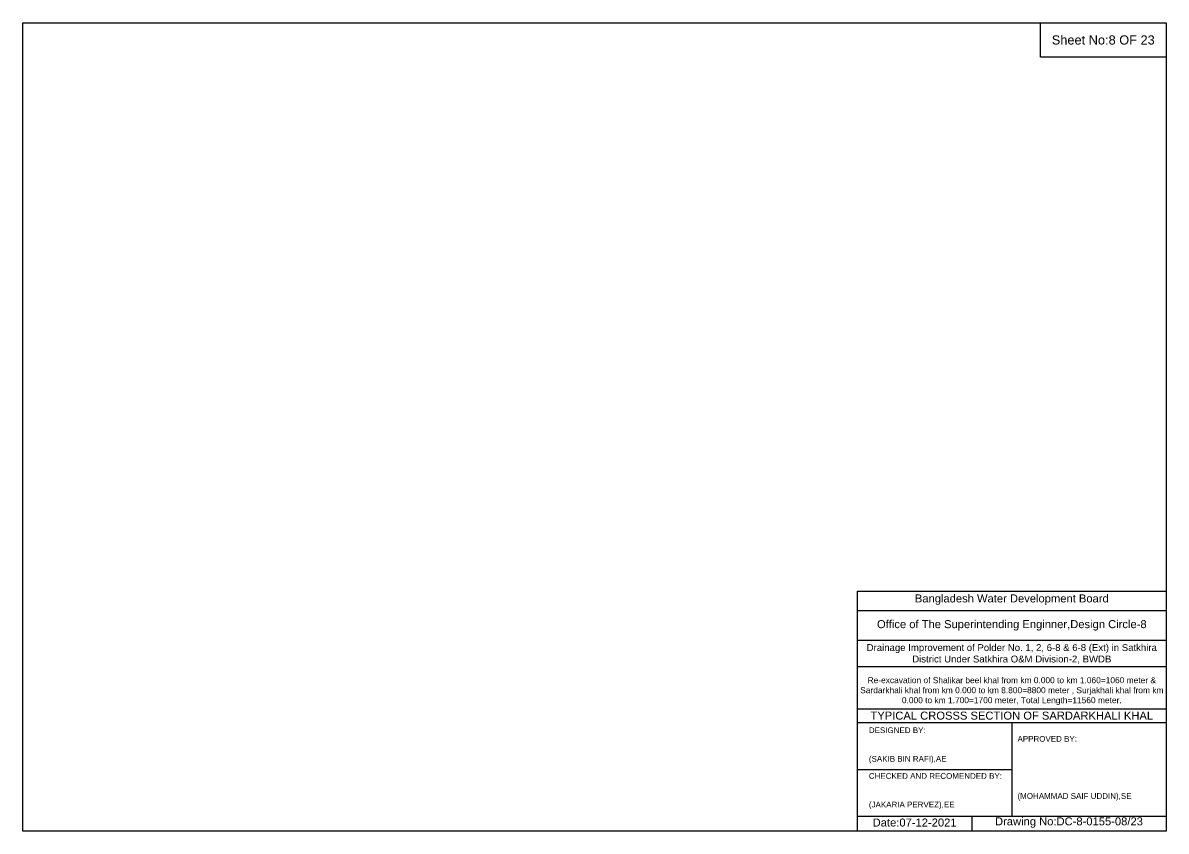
# Model space of a CAD drawing. Header units: inches. Extents: x 93000 to 506000, y -4242 to 37.
# Drawn here: x 170000 to 176000, y -4242 to 0 of the extents above; entities that cross this region are included whole.
import ezdxf

# ---------------------------------------------------------------- set-up
doc = ezdxf.new("R2010")
doc.units = ezdxf.units.IN
doc.header["$LTSCALE"] = 7
doc.header["$MEASUREMENT"] = 0
doc.styles.get("Standard").update_dxf_attribs({"font": 'arial.ttf'})

msp = doc.modelspace()

# ---------------------------------------------------------------- linework, layer by layer
for points in [[(170000, 0), (176000, 0), (176000, -4242), (170000, -4242)], [(175340, 0), (176000, 0), (176000, -180), (175340, -180)]]:
    msp.add_lwpolyline(points, close=True)
for points in [[(174380, -4242), (174380, -2982), (176000, -2982)], [(174380, -3084), (176000, -3084)], [(174380, -3240), (176000, -3240)], [(174380, -3378), (176000, -3378)], [(174380, -3600), (176000, -3600)], [(174380, -3672), (176000, -3672)], [(175190, -3672), (175190, -4164)], [(174380, -3918), (175190, -3918)], [(174380, -4164), (176000, -4164)], [(174980, -4164), (174980, -4242)]]:
    msp.add_lwpolyline(points)

# ---------------------------------------------------------------- texts
at = {"attachment_point": 5}
for s, insert, char_height in [('Sheet No:8 OF 23', (175670, -90), 48), ('Bangladesh Water Development Board', (175190, -3027), 42), ('Office of The Superintending Enginner,Design Circle-8', (175190, -3162), 42)]:
    msp.add_mtext(s, dxfattribs=dict(at, insert=insert, char_height=char_height))
for s, insert, char_height, width, attachment_point in [('Drainage Improvement of Polder No. 1, 2, 6-8 & 6-8 (Ext) in Satkhira District Under Satkhira O&M Division-2, BWDB', (175190, -3312), 36, 1680, 5), ('Re-excavation of Shalikar beel khal from km 0.000 to km 1.060=1060 meter & Sardarkhali khal from km 0.000 to km 8.800=8800 meter , Surjakhali khal from km 0.000 to km 1.700=1700 meter, Total Length=11560 meter.', (175190, -3507), 31.4683, 1620, 5), ('TYPICAL CROSSS SECTION OF SARDARKHALI KHAL', (175190, -3636), 42, 1680, 5), ('DESIGNED BY:^J^J^J(SAKIB BIN RAFI),AE', (174440, -3792), 30, 840, 4), ('APPROVED BY:^J^J^J^J^J^J(MOHAMMAD SAIF UDDIN),SE', (175220, -3912), 30, 840, 4), ('CHECKED AND RECOMENDED BY:^J^J^J(JAKARIA PERVEZ),EE', (174440, -4032), 30, 840, 4), ('Date:07-12-2021', (174680, -4197), 42, 840, 5), ('Drawing No:DC-8-0155-08/23', (175490, -4197), 42, 1320, 5)]:
    msp.add_mtext(s, dxfattribs=dict(insert=insert, char_height=char_height, width=width, attachment_point=attachment_point))

doc.saveas('drawing.dxf')
